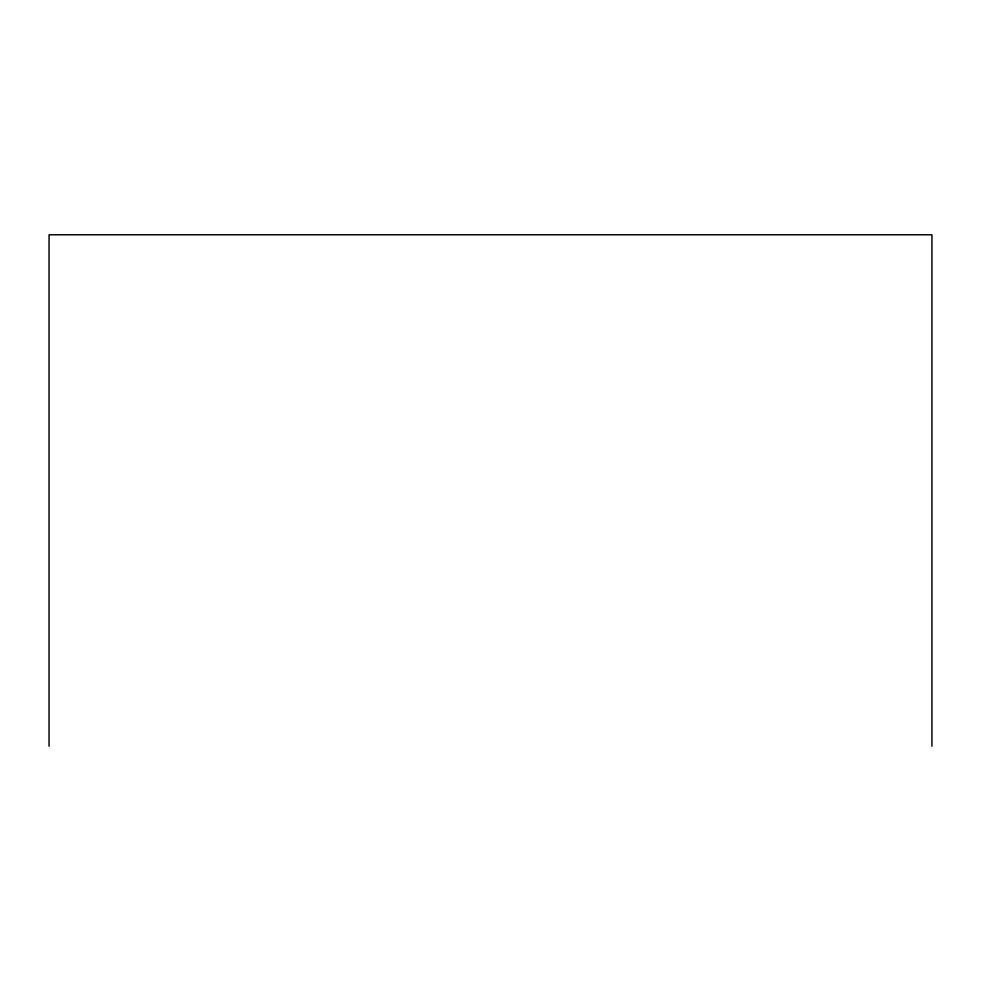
<?xml version="1.0" encoding="UTF-8"?>
<svg xmlns="http://www.w3.org/2000/svg" width="981" height="981" viewBox="0 0 981 981"><rect width="100%" height="100%" fill="white"/><g stroke="black" fill="none" stroke-linecap="round" stroke-linejoin="round"><path stroke-width="1.47" d="M931.95 746.222L931.95 234.778L49.05 234.778L49.05 746.222"/></g></svg>
